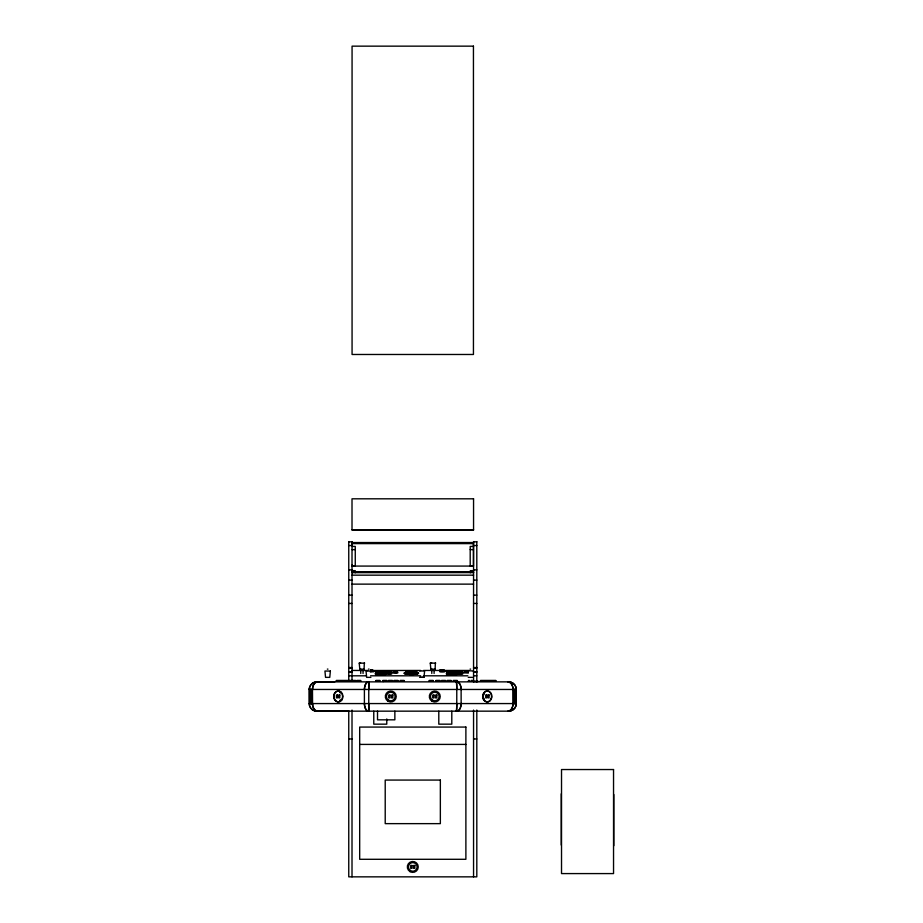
<?xml version="1.0" encoding="UTF-8"?>
<svg xmlns="http://www.w3.org/2000/svg" width="923" height="923" viewBox="0 0 923 923"><rect width="100%" height="100%" fill="white"/><g stroke="black" fill="none" stroke-linecap="round" stroke-linejoin="round"><path stroke-width="1.38" d="M516.28 703.58L516.303 689.469A7.649 7.499 -90 0 0 509.011 681.82M409.316 674.425L411.162 674.413L411.358 670.663L411.439 671.471M309.413 688.477L309.505 703.568M516.142 704.561L516.176 689.458M421.35 677.309L419.78 677.297L423.957 677.297L424.626 670.975L419.538 670.998M360.593 662.749L359.232 663.164L359.832 669.383L361.401 669.729L364.077 669.383L364.32 662.922M431.629 662.737L430.268 663.141L430.868 669.371L432.449 669.717L435.125 669.371L435.356 662.91M447.47 670.986L447.805 671.159M446.271 673.398L447.124 673.802M446.559 673.282L451.878 673.536L450.666 674.067M450.297 671.379L450.955 671.009L449.997 670.698M450.932 673.248L447.032 673.686M455.593 673.767L457.485 673.121L454.624 673.179M462.135 673.121L463.011 672.555M359.832 669.383L361.401 669.025M364.677 663.164L359.232 663.164M375.626 671.483L379.918 672.082L376.849 672.382M376.123 672.636L377.022 673.017M376.019 673.155L379.884 673.155L375.13 673.502L376.584 674.032M376.422 671.356L379.918 671.056L378.88 671.471M381.649 672.752L385.514 672.752L380.738 673.098L382.214 673.628M430.868 669.371L432.449 669.013M435.725 663.141L430.268 663.141M414.381 671.621A11.088 5.665 -84 0 0 407.712 674.24L404.574 673.502L405.382 672.59A11.088 9.334 74.1 0 1 417.242 673.836L418.05 672.925L414.9 672.186M443.94 670.94L444.528 670.756L443.628 670.513M447.897 672.405C457.254 672.152 441.909 671.252 449.028 672.475M447.067 672.555L448.059 673.075M456.308 672.521L456.897 672.348L452.766 671.621L456.562 671.702L455.604 672.013M458.593 671.748L458.004 671.921L459.527 672.186M464.707 671.736L464.119 671.909L464.707 672.082M461.938 673.213L462.527 673.029L461.869 672.74M446.72 671.298L446.178 671.54L447.297 671.852M375.869 671.379L375.13 671.598L379.411 672.025M376.422 671.044L375.684 671.367M376.307 671.921L379.111 672.382M376.03 672.532L378.568 673.109M375.996 673.605L377.449 674.125M381.903 673.225L381.626 673.594M387.545 671.759L386.368 672.694L388.26 673.271M385.26 673.559L385.849 673.398L384.545 673.098M390.891 672.094L391.479 671.921L390.821 671.644M393.671 671.748L393.083 671.909L393.671 672.082M390.902 673.144L387.291 672.336L391.156 672.336L390.198 672.625M391.19 673.179L389.725 672.659M440.306 670.548C452.766 669.81 431.71 669.59 443.398 670.398M443.225 671.067L443.94 670.583M446.559 671.286L449.524 671.344M449.489 671.459L451.497 671.286M450.759 671.852L451.878 671.54L451.324 671.298M452.616 672.752L451.785 673.121L452.616 673.49M456.597 672.555L455.604 672.648M462.735 672.429L458.339 672.394L460.265 672.74M452.605 673.871C449.72 675.105 459.516 675.105 456.643 673.871M461.223 672.232L461.938 671.748M462.227 673.236L461.938 672.855M468.342 672.117L467.35 672.209M375.511 671.344L376.757 671.229M379.711 671.898L380.83 671.598L380.103 671.379M381.637 672.129L382.63 672.036M382.226 672.094L381.326 672.325L382.226 672.567M379.353 672.959L379.941 672.532M375.938 674.217C373.054 675.382 382.86 675.428 379.976 674.217M387.856 671.69L386.956 671.921L390.348 672.267M381.626 673.202L382.214 673.155M384.96 672.567L385.86 672.325L384.96 672.094M379.999 673.848L380.83 673.502L379.999 673.155M385.549 672.521L384.556 672.613M381.568 673.813C378.695 674.99 388.468 674.99 385.595 673.813M385.606 673.455L386.449 673.098L385.606 672.752M390.591 672.163L390.891 671.759M385.537 673.594L384.545 673.686M393.74 671.632L394.375 672.198M390.591 673.213L392.067 672.694L390.648 672.267M411.162 674.413L417.242 673.836M443.859 671.056L441.136 671.113M448.059 670.698L447.09 671.009L447.747 671.379M447.655 670.894L450.389 670.894M450.251 671.932L451.035 671.909M453.505 671.99L452.374 672.348L455.224 672.752M453.666 672.048L452.697 672.348L454.128 672.694M449.997 673.075L450.989 672.555M459.296 671.586L458.327 671.286L462.192 671.286L458.304 671.713L459.296 672.232M450.62 673.063L449.524 673.109M453.02 673.179L454.624 673.052M456.239 672.636L454.635 672.705M458.835 672.244L457.416 672.694L459.527 673.202M447.574 674.205C442.659 675.451 455.327 675.451 450.424 674.205M449.963 674.194L451.255 673.894L447.067 673.248M450.597 674.182L447.401 674.182M461.235 673.34L461.869 673.329M468.399 673.052L463.634 672.809L464.419 672.117M370.538 670.444L373.054 670.19L370.619 669.867M379.203 671.967L379.999 671.944M387.625 671.644C396.775 671.529 384.799 670.213 388.26 671.575M378.949 673.017L379.584 673.005M381.984 673.121L382.618 673.098M387.625 672.705L389.818 672.602M390.187 672.209L390.821 672.198M396.313 671.563C399.774 670.202 387.775 671.506 396.948 671.632M378.926 674.09L380.218 673.802L378.453 674.125M388.26 672.694L386.968 672.982L387.625 673.259M393.913 672.256C389.021 673.432 401.667 673.432 396.763 672.256L397.605 671.909L397.017 671.748M385.179 673.675L382.999 673.767M387.798 673.329C382.907 674.505 395.552 674.505 390.648 673.329M396.313 672.198L396.948 672.186M390.198 673.271L391.237 673.052M441.759 670.421L440.006 670.756L440.594 670.94M448.059 670.848L449.524 670.663M447.597 671.09L448.393 671.113M449.663 671.967L450.447 671.99M460.762 672.267L462.527 671.921L461.858 671.632M459.135 672.671L462.204 672.394L461.638 672.14M448.497 673.548L446.732 673.894L447.32 674.067M454.128 673.121L452.362 673.467L452.951 673.64M459.769 672.694L458.004 673.029L458.904 673.282M467.511 672.267L464.788 672.198M459.527 673.305C452.847 674.217 466.588 674.851 461.696 673.352M455.12 673.802L456.885 673.467L455.593 673.155M460.773 673.375L461.396 673.386M372.246 671.171L370.538 671.206M376.561 671.171L377.357 671.183M378.949 671.494L377.484 671.529M378.615 672.002L379.318 671.99M378.488 673.052L379.111 673.063M384.095 672.648L384.729 672.671M382.457 673.052L384.164 673.017M395.84 672.232L396.475 672.244M389.725 673.305L390.36 673.317M423.957 677.297L422.446 677.274M371.115 671.159L373.377 670.825L370.619 670.513L420.646 670.456M377.484 670.883L378.949 670.906M377.242 671.113L378.718 671.113M377.403 672.348L377.98 672.336M389.806 672.302L388.087 672.267M395.932 672.29L394.756 672.29M442.844 671.159L441.679 671.159M448.29 671.044L450.447 671.09M384.176 672.705L382.457 672.671M395.344 673.075L395.932 673.063M389.818 673.363L388.098 673.317M449.766 672.048L448.29 672.048M383.587 673.79L384.164 673.767M378.545 674.171L376.826 674.136M460.842 672.325L459.677 672.325M389.229 674.148L389.818 674.136M466.969 672.302L465.25 672.267M449.605 673.167L448.44 673.167M377.957 674.955L378.545 674.944M460.854 673.432L459.677 673.432M455.212 673.859L454.035 673.859M454.624 674.644L455.212 674.632M352.009 529.733L473.557 529.733M348.756 541.824L352.009 541.824M473.557 541.824L476.81 541.824M352.09 543.612L473.453 543.612M348.756 545.539L352.009 545.539M473.557 545.539L476.81 545.539M473.453 546.428L470.199 546.428L470.199 565.961L473.453 565.961M352.009 549.612L355.263 549.612M470.199 549.612L473.453 549.612M352.009 565.961L355.263 565.961L355.263 546.428L352.009 546.428L352.09 542.551L473.453 542.551L473.453 566.076L352.09 566.076L352.09 565.014M348.756 569.883L352.009 569.883M473.557 569.883L476.81 569.883M352.009 570.656L355.263 570.656L355.263 572.768M473.557 570.656L470.303 570.656L470.303 572.768M352.009 572.11L473.557 571.995M352.009 572.375L473.557 572.329M352.009 572.595L473.557 572.595M352.009 575.167L473.557 575.167M348.756 580.117L352.009 580.117M473.557 580.117L476.81 580.117M352.009 584.132L473.557 584.132M348.756 595.139L352.009 595.139M473.557 595.139L476.81 595.139M348.756 603.446L352.009 603.446M473.557 603.446L476.81 603.446M348.756 667.56L352.009 667.56M473.557 667.56L476.81 667.56M348.756 668.206L352.009 668.206M473.557 668.206L476.81 668.206M327.353 669.117L327.953 669.117M368.485 669.117L369.073 669.117M470.049 669.117L470.649 669.117M352.009 670.456L367.735 670.456M423.507 670.456L469.265 670.456M371.507 671.044L366.05 671.044L366.65 677.355L370.908 677.355M467.753 671.021C460.981 672.14 467.303 670.121 473.061 671.044M348.756 671.898L352.009 671.898M473.557 671.898L476.81 671.898M348.756 672.013L352.009 672.013M473.557 672.013L476.81 672.013M348.756 675.809L366.304 675.809M370.596 675.809L420.646 675.809M423.507 675.809L467.834 675.809M473.557 675.809L476.81 675.809M468.238 677.355L472.472 677.355M336.341 680.436L355.632 680.436M356.832 680.436L360.685 680.436M376.007 680.436L379.872 680.436M382.849 680.436L386.737 680.436M388.468 680.436L392.344 680.436M394.109 680.436L397.986 680.436M400.236 680.436L404.101 680.436M429.23 680.436L433.095 680.436M435.968 680.436L439.856 680.436M441.598 680.436L445.474 680.436M447.228 680.447L451.105 680.436M453.355 680.436L457.22 680.436M468.572 680.436L469.392 680.436M471.157 680.436L472.426 680.436M480.479 680.436L495.847 680.436M336.018 681.093L355.966 681.093M356.509 681.082L361.008 681.082M375.684 681.082L380.207 681.082M382.514 681.093L387.072 681.082M388.145 681.093L392.679 681.093M393.786 681.093L398.309 681.093M399.901 681.082L404.424 681.082M428.907 681.082L433.429 681.082M435.633 681.082L440.19 681.093M441.263 681.093L445.797 681.093M446.905 681.093L451.428 681.093M453.02 681.093L457.554 681.093M468.238 681.082L469.542 681.082M471.157 681.082L472.749 681.082M480.156 681.082L496.182 681.082M474.18 681.324L478.033 681.324M382.872 681.474L383.53 681.474M474.18 681.474L478.033 681.474M316.485 711.16L509.092 711.16A7.649 7.465 -90 0 0 516.303 703.568L516.292 689.458A7.719 7.719 0 0 0 508.711 681.866L316.508 681.866A7.649 7.488 -90 0 0 309.263 689.458L309.217 703.568A7.649 7.488 -90 0 0 316.485 711.206M516.303 689.458L309.217 689.458A7.719 7.719 0 0 1 316.808 681.866L334.864 681.878M508.758 711.16A7.719 7.719 0 0 0 516.349 703.568L309.205 703.568A7.719 7.719 0 0 0 316.785 711.16L348.744 711.172M348.756 738.965L352.009 738.965M473.557 738.965L476.81 738.965M359.682 744.411L465.884 744.411M370.377 672.071L373.965 671.598L372.546 671.171M442.267 670.34L442.844 670.363M449.028 672.348L450.159 672.405M378.672 671.148L379.411 671.171M394.848 672.232L393.74 672.186M378.615 671.183L380.288 671.367M377.022 671.344L379.849 671.148L379.261 670.975M377.519 671.506L376.619 671.436M377.357 672.002L376.111 671.921M384.083 673.075L385.179 673.121M382.457 673.732L383.08 673.721M449.663 671.113L450.355 671.125M448.555 671.459L447.655 671.402M459.135 672.279L459.758 672.267M447.597 671.99L448.393 671.967M455.754 673.109L452.685 672.821L456.55 672.821M459.135 673.386L459.769 673.375M448.52 673.109L447.424 673.063M453.493 673.825L454.128 673.802M448.497 674.228L447.032 674.102M434.064 669.048L435.125 669.371M379.318 671.194L380.449 671.344M363.016 669.06L364.077 669.383M384.556 672.036L385.191 672.048M381.995 672.602L382.63 672.613M381.984 673.675L382.618 673.686M450.251 671.159L451.035 671.171M447.009 671.909L447.805 671.932M443.225 670.456L443.859 670.467M443.686 671.079C448.59 672.313 435.933 672.313 440.836 671.079L440.306 670.963M458.673 673.329L459.296 673.34M440.663 671.056L441.298 671.067M453.02 673.755L453.654 673.767M449.963 673.582L450.932 673.894M396.705 671.679L397.305 671.713M452.662 673.675L453.251 673.721M513.407 688.477L513.476 703.568M312.112 704.561L312.147 689.458M613.795 794.484L613.795 845.745M561.253 793.803L561.253 845.053M515.853 689.458L516.026 703.568M515.657 689.458L515.657 703.568M515.415 689.458L515.415 703.568M515.161 689.458L515.161 703.568M514.872 689.458L514.872 703.568M514.561 689.458L514.561 703.568M514.226 689.458L514.226 703.568M513.857 689.458L513.857 703.568M513.061 703.568L513.061 689.458A7.719 4.43 -90 0 0 508.711 681.866M476.81 541.57L476.81 681.866M476.81 710.006L476.81 876.85L348.756 876.85L348.756 710.906M473.557 541.57L473.557 682.132M473.557 710.087L473.557 876.85M457.289 681.866A7.707 3.911 -90 0 1 461.119 689.458L461.142 703.568M451.797 711.16L451.797 724.163L438.794 724.163L438.794 711.16M434.098 669.233L434.098 673.467M431.791 669.233L431.791 673.467M394.859 711.16L394.859 719.825L377.519 719.825L377.519 711.16M386.772 718.959L386.772 724.163L373.769 724.163L373.769 711.16M368.104 681.866A7.707 3.784 -90 0 0 364.4 689.458L364.4 703.568A7.707 3.784 -90 0 0 368.115 711.172M363.051 669.244L363.051 673.478M360.755 669.244L360.755 673.478M352.009 541.57L352.009 681.082M352.009 710.087L352.009 876.85M348.756 541.57L348.756 681.232M316.831 681.866A7.719 4.43 -90 0 0 312.47 689.458L312.562 703.568A7.649 5.515 -90 0 0 317.824 711.206M311.743 689.458L311.743 703.568M311.374 689.458L311.374 703.568M311.028 689.458L311.028 703.568M310.705 689.458L310.705 703.568M310.416 689.458L310.416 703.568M310.14 689.458L310.14 703.568M309.897 689.458L309.897 703.568M309.69 689.458L309.69 703.568M484.31 699.126A4.338 3.554 -90 0 1 483.837 698.146M483.814 694.834A4.338 3.554 -90 0 1 484.263 693.842M339.768 692.435A4.338 3.554 -90 0 1 340.575 692.988M340.622 699.865A4.338 3.554 -90 0 1 339.826 700.442M508.688 711.16A7.719 4.43 -90 0 0 513.05 703.568A7.649 5.434 -90 0 1 507.708 711.206M507.685 681.82A7.649 5.538 -90 0 1 513.026 689.458M312.505 689.458A7.649 5.515 -90 0 1 317.835 681.82M369.362 711.172A7.707 0.623 -90 0 1 368.762 703.568M368.762 689.458A7.707 0.611 -90 0 1 369.362 681.866M457.266 711.172A7.707 3.934 -90 0 0 461.119 703.568A7.719 4.43 -90 0 1 456.77 711.16L456.781 681.866A7.719 4.43 -90 0 1 461.142 689.458M456.781 703.568A7.707 0.785 -90 0 1 456.02 711.172M456.043 681.866A7.707 0.761 -90 0 1 456.781 689.458M316.785 711.16A7.719 4.43 -90 0 1 312.436 703.568M364.4 703.568A7.719 4.43 -90 0 0 368.75 711.16L368.773 681.866A7.719 4.43 -90 0 0 364.423 689.458M415.073 672.14A7.269 1.258 0 0 1 418.292 673.571A7.269 1.258 0 0 1 411.15 674.471M405.093 672.567A7.269 1.258 0 0 0 406.062 674.09L409.374 674.367A11.088 3.046 -87.1 0 1 412.962 671.517M406.282 672.302A7.269 1.258 0 0 1 407.816 672.106M406.305 674.044A11.088 7.88 -79.8 0 1 416.319 672.382M405.232 673.79A11.088 9.565 -72.5 0 1 417.392 672.636M404.574 673.502A11.088 10.603 -54.8 0 1 418.05 672.925M404.378 673.19A11.088 10.914 7.1 0 1 418.246 673.236M404.655 672.879A11.088 10.476 59.3 0 1 417.969 673.548M406.512 672.348A11.088 7.557 80.6 0 1 407.216 671.759M407.966 671.298A11.088 7.557 80.6 0 1 416.111 674.078M408.462 671.598A11.088 5.25 84.6 0 1 414.646 674.263M409.904 671.506A11.088 2.596 87.6 0 1 412.962 674.378M330.365 671.044L329.776 677.355L325.542 677.355L324.942 671.044L330.365 671.044M381.73 671.598L385.526 671.69L381.73 671.598M473.441 46.15L352.067 46.15L352.067 354.478L473.441 354.478L473.441 46.15M473.557 498.812L352.009 498.812L352.009 530.067L473.557 530.067L473.557 498.812M337.495 694.996L336.445 694.996L336.445 697.869L337.495 697.869L337.495 694.996M339.802 694.996L338.764 694.996L338.764 697.869L339.802 697.869L339.802 694.996M486.779 694.996L485.729 694.996L485.729 697.869L486.779 697.869L486.779 694.996M489.098 694.996L488.048 694.996L488.048 697.869L489.098 697.869L489.098 694.996M390.002 695.065L388.721 695.065L388.721 697.926L390.002 697.926L390.002 695.065M392.829 695.065L391.56 695.065L391.56 697.926L392.829 697.926L392.829 695.065M434.006 695.065L432.725 695.065L432.725 697.926L434.006 697.926L434.006 695.065M436.833 695.065L435.564 695.065L435.564 697.926L436.833 697.926L436.833 695.065M465.884 727.07L359.682 727.07L359.682 859.29L465.884 859.29L465.884 727.07M613.541 769.54L561.519 769.54L561.519 873.585L613.541 873.585L613.541 769.54M440.352 780.073L385.214 780.073L385.214 823.639L440.352 823.639L440.352 780.073M412.004 865.474L410.723 865.474L410.723 868.335L412.004 868.335L412.004 865.474M414.831 865.474L413.562 865.474L413.562 868.335L414.831 868.335L414.831 865.474M410.054 871.658A5.457 5.457 0 0 0 418.246 866.928A5.457 5.457 0 0 0 410.054 862.197A5.457 5.457 0 0 0 410.054 871.658M410.181 870.389A4.338 4.338 0 0 0 417.081 867.447A4.338 4.338 0 0 0 411.081 862.936A4.338 4.338 0 0 0 410.181 870.389M491.29 699.184A5.457 4.477 -90 0 0 487.413 690.992A5.457 4.477 -90 0 0 483.537 699.184A5.457 4.477 -90 0 0 491.29 699.184M490.978 699.184A5.457 4.477 -90 0 0 487.102 690.992A5.457 4.477 -90 0 0 483.225 699.184A5.457 4.477 -90 0 0 490.978 699.184M341.291 700.315A5.457 4.477 -90 0 0 339.283 691.177A5.457 4.477 -90 0 0 333.803 697.869A5.457 4.477 -90 0 0 341.291 700.315M341.602 700.315A5.457 4.477 -90 0 0 339.595 691.177A5.457 4.477 -90 0 0 334.114 697.869A5.457 4.477 -90 0 0 341.602 700.315M432.056 701.249A5.457 5.457 0 0 0 440.248 696.519A5.457 5.457 0 0 0 432.056 691.789A5.457 5.457 0 0 0 432.056 701.249M388.052 701.249A5.457 5.457 0 0 0 396.244 696.519A5.457 5.457 0 0 0 388.052 691.789A5.457 5.457 0 0 0 388.052 701.249M388.179 699.98A4.338 4.338 0 0 0 395.079 697.038A4.338 4.338 0 0 0 389.079 692.527A4.338 4.338 0 0 0 388.179 699.98M432.183 699.98A4.338 4.338 0 0 0 439.083 697.038A4.338 4.338 0 0 0 433.083 692.527A4.338 4.338 0 0 0 432.183 699.98"/></g></svg>
